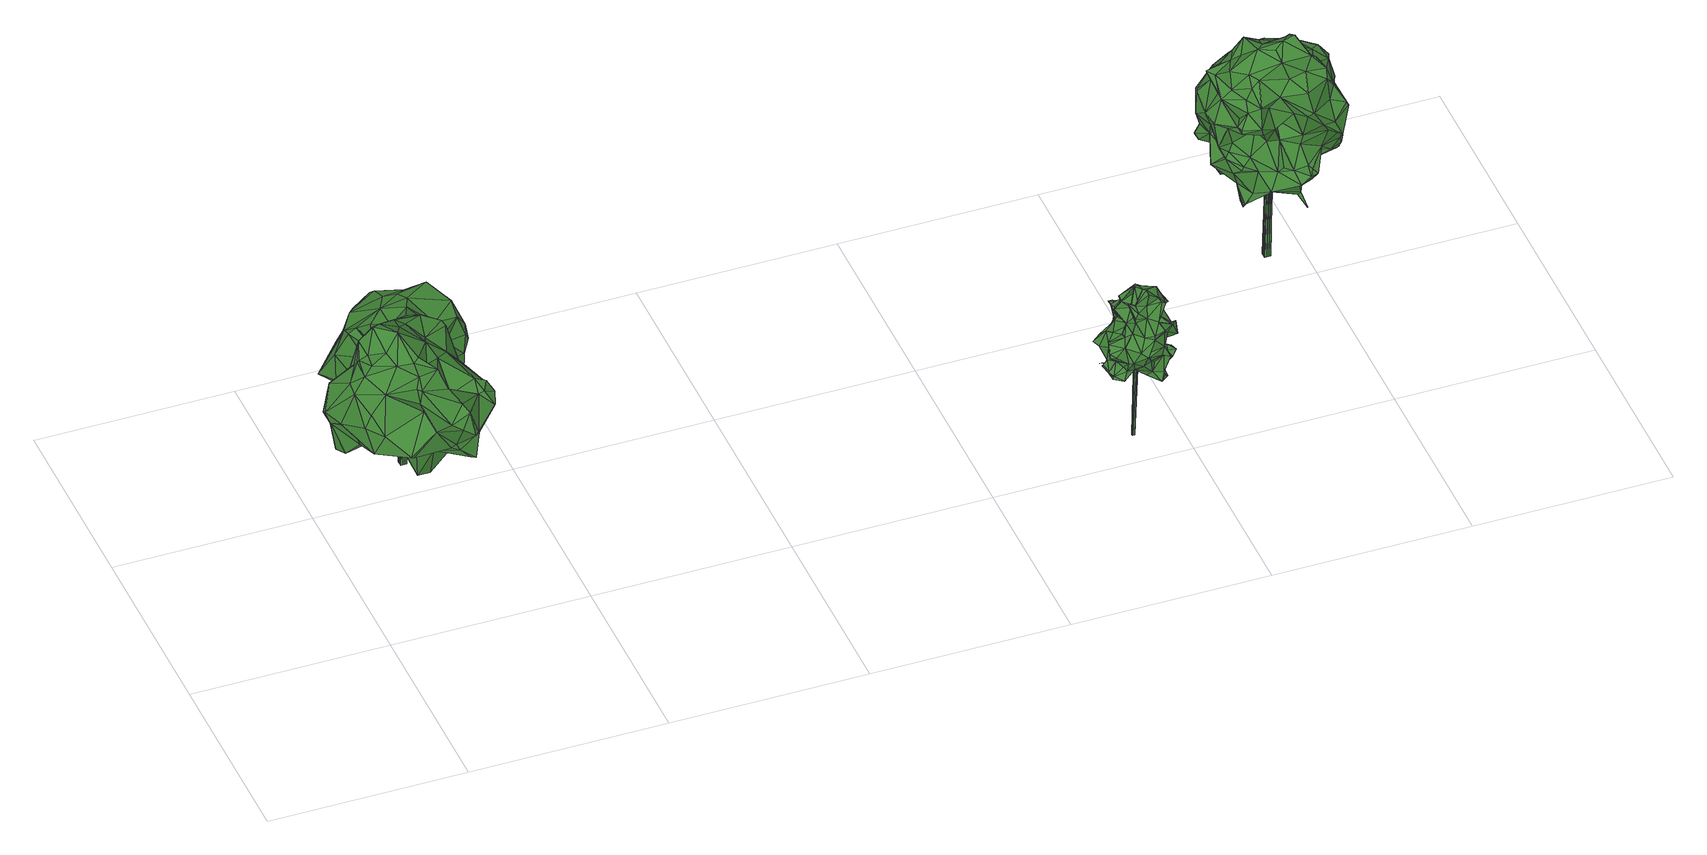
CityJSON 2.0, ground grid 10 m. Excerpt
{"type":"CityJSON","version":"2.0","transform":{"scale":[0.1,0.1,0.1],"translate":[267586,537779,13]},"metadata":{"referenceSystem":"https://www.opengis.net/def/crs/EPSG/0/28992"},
"CityObjects":{
"tree1":{"type":"SolitaryVegetationObject","attributes":{"gtid":400,"crown_width_m":10.12,"crown_median_z":18.41,"crown_r50_m":0.336,"crown_porosity":0.898,"trunk_H_m":4.93,"trunk_DBH_m":0.389,"trunk_radius_m":0.195,"trunk_base_height_m":13.48,"original_gtid":"401"},"geometry":[{"type":"Solid","lod":"3","boundaries":[[[[0,1,2]],[[3,4,5]],[[6,7,8]],[[9,7,6]],[[10,11,12]],[[13,14,15]],[[13,16,14]],[[17,18,19]],[[20,21,22]],[[23,24,25]],[[26,27,6]],[[28,27,26]],[[29,30,31]],[[32,33,34]],[[32,34,19]],[[35,36,37]],[[23,10,38]],[[39,40,41]],[[42,43,44]],[[45,11,46]],[[47,48,49]],[[50,8,7]],[[51,52,53]],[[51,54,52]],[[55,56,57]],[[58,59,60]],[[61,62,5]],[[63,64,65]],[[66,65,64]],[[67,41,68]],[[67,69,41]],[[70,71,72]],[[69,73,49]],[[39,69,49]],[[67,73,69]],[[74,36,35]],[[75,76,77]],[[60,78,58]],[[79,80,44]],[[24,31,81]],[[82,81,83]],[[84,85,86]],[[87,37,36]],[[88,89,90]],[[91,92,93]],[[15,14,94]],[[95,96,97]],[[33,70,98]],[[61,67,99]],[[100,101,102]],[[103,102,101]],[[67,104,73]],[[52,54,105]],[[106,86,85]],[[66,97,96]],[[107,108,109]],[[110,111,112]],[[98,34,33]],[[72,71,112]],[[5,113,114]],[[115,116,80]],[[95,1,117]],[[118,95,117]],[[119,120,121]],[[106,43,22]],[[75,122,55]],[[33,32,123]],[[42,44,116]],[[106,124,86]],[[125,11,45]],[[126,91,127]],[[66,64,97]],[[128,129,130]],[[128,130,131]],[[132,4,110]],[[3,62,133]],[[60,134,78]],[[74,135,133]],[[85,44,43]],[[11,136,137]],[[96,95,138]],[[139,114,127]],[[140,141,142]],[[140,142,25]],[[60,76,134]],[[133,135,143]],[[133,143,3]],[[72,144,70]],[[69,39,41]],[[28,145,78]],[[84,146,85]],[[98,70,144]],[[28,78,16]],[[147,148,88]],[[147,149,148]],[[28,26,145]],[[150,79,44]],[[151,111,152]],[[151,153,111]],[[124,106,22]],[[154,65,155]],[[85,146,150]],[[67,156,99]],[[80,120,115]],[[49,157,39]],[[40,39,157]],[[156,36,74]],[[71,82,83]],[[78,134,16]],[[82,71,123]],[[130,158,131]],[[159,160,161]],[[26,8,162]],[[26,6,8]],[[22,51,53]],[[163,66,96]],[[163,96,164]],[[84,8,50]],[[72,151,144]],[[84,165,162]],[[84,162,8]],[[166,167,168]],[[111,110,4]],[[10,23,25]],[[169,134,76]],[[74,133,156]],[[152,135,35]],[[70,33,71]],[[147,88,30]],[[151,112,153]],[[85,150,44]],[[78,145,58]],[[47,170,48]],[[139,171,5]],[[139,5,114]],[[22,172,124]],[[173,174,167]],[[94,14,169]],[[62,99,133]],[[61,99,62]],[[175,130,129]],[[90,31,30]],[[108,119,100]],[[176,94,55]],[[177,105,54]],[[144,151,178]],[[131,92,128]],[[38,10,12]],[[179,165,84]],[[11,137,46]],[[180,37,181]],[[123,71,33]],[[114,113,127]],[[67,61,104]],[[63,182,170]],[[137,157,48]],[[157,49,48]],[[143,152,111]],[[179,172,183]],[[57,174,45]],[[184,21,185]],[[73,47,49]],[[11,125,12]],[[40,186,41]],[[118,138,95]],[[150,146,187]],[[151,152,178]],[[188,136,186]],[[186,136,25]],[[103,161,126]],[[189,187,129]],[[80,116,44]],[[47,63,170]],[[112,83,110]],[[190,110,83]],[[46,154,45]],[[113,191,127]],[[3,5,62]],[[156,67,68]],[[58,145,183]],[[107,185,42]],[[139,127,117]],[[117,1,139]],[[181,17,192]],[[181,192,178]],[[74,35,135]],[[89,193,90]],[[20,22,43]],[[10,25,136]],[[10,136,11]],[[137,182,46]],[[112,71,83]],[[194,38,173]],[[112,151,72]],[[30,194,173]],[[12,173,38]],[[193,102,195]],[[97,2,95]],[[171,1,0]],[[133,99,156]],[[196,22,21]],[[196,21,184]],[[120,80,159]],[[79,159,80]],[[79,160,159]],[[197,9,6]],[[197,6,198]],[[199,18,37]],[[18,181,37]],[[164,197,198]],[[83,81,190]],[[179,124,172]],[[185,107,109]],[[200,138,118]],[[200,118,131]],[[22,53,172]],[[130,201,158]],[[77,202,52]],[[53,52,202]],[[168,56,166]],[[158,200,131]],[[158,164,200]],[[2,1,95]],[[127,191,126]],[[24,81,203]],[[82,203,81]],[[97,64,2]],[[0,2,64]],[[65,182,63]],[[89,88,102]],[[23,29,24]],[[23,38,194]],[[204,190,81]],[[204,81,31]],[[23,194,29]],[[168,205,56]],[[162,165,26]],[[145,26,165]],[[125,174,173]],[[13,15,176]],[[13,176,163]],[[179,84,124]],[[84,86,124]],[[30,88,90]],[[143,111,3]],[[45,174,125]],[[16,169,14]],[[57,176,55]],[[5,171,104]],[[61,5,104]],[[12,125,173]],[[113,4,132]],[[113,5,4]],[[75,206,122]],[[158,201,50]],[[152,181,178]],[[108,148,184]],[[108,184,109]],[[59,77,76]],[[168,167,174]],[[205,168,174]],[[108,100,88]],[[103,126,191]],[[29,194,30]],[[32,19,199]],[[59,58,183]],[[132,191,113]],[[135,152,143]],[[57,205,174]],[[0,207,171]],[[84,50,146]],[[65,163,176]],[[65,66,163]],[[15,94,176]],[[59,76,60]],[[17,181,18]],[[77,206,75]],[[68,41,87]],[[41,141,87]],[[104,207,73]],[[171,207,104]],[[24,29,31]],[[47,207,63]],[[64,63,207]],[[20,43,42]],[[115,42,116]],[[85,43,106]],[[87,36,68]],[[156,68,36]],[[73,207,47]],[[112,111,153]],[[129,91,161]],[[100,102,88]],[[89,102,193]],[[188,137,136]],[[101,208,103]],[[191,132,204]],[[144,34,98]],[[163,198,13]],[[164,198,163]],[[164,158,9]],[[165,183,145]],[[158,7,9]],[[123,203,82]],[[206,77,52]],[[206,166,122]],[[52,166,206]],[[105,166,52]],[[111,4,3]],[[176,57,65]],[[120,119,115]],[[188,40,157]],[[30,173,147]],[[173,167,147]],[[164,9,197]],[[108,88,148]],[[127,209,117]],[[45,154,155]],[[45,155,57]],[[108,115,119]],[[115,107,42]],[[108,107,115]],[[210,175,211]],[[141,199,87]],[[188,186,40]],[[16,134,169]],[[64,207,0]],[[139,1,171]],[[57,155,65]],[[121,100,119]],[[201,175,210]],[[129,160,189]],[[160,129,161]],[[169,55,94]],[[188,157,137]],[[50,7,158]],[[53,183,172]],[[128,91,129]],[[75,55,212]],[[169,212,55]],[[31,90,204]],[[110,190,204]],[[101,121,208]],[[154,46,182]],[[18,199,19]],[[154,182,65]],[[110,204,132]],[[204,90,213]],[[193,213,90]],[[205,57,56]],[[22,196,51]],[[54,51,196]],[[149,54,196]],[[16,27,28]],[[6,27,198]],[[48,170,137]],[[182,137,170]],[[185,109,184]],[[196,184,148]],[[147,177,149]],[[149,177,54]],[[196,148,149]],[[166,105,214]],[[167,166,214]],[[204,213,191]],[[191,213,103]],[[120,208,121]],[[192,215,178]],[[192,144,215]],[[75,212,76]],[[32,199,140]],[[180,152,35]],[[76,212,169]],[[121,101,100]],[[161,91,126]],[[179,183,165]],[[25,142,186]],[[141,186,142]],[[13,216,16]],[[27,16,216]],[[32,203,123]],[[25,203,32]],[[32,140,25]],[[24,203,25]],[[59,202,77]],[[159,208,120]],[[161,208,159]],[[161,103,208]],[[177,214,105]],[[167,214,147]],[[147,214,177]],[[42,21,20]],[[42,185,21]],[[53,202,183]],[[59,183,202]],[[166,56,122]],[[122,56,55]],[[189,160,79]],[[189,150,187]],[[189,79,150]],[[210,211,146]],[[187,146,211]],[[50,210,146]],[[50,201,210]],[[144,178,215]],[[198,27,216]],[[198,216,13]],[[186,141,41]],[[87,199,37]],[[180,35,37]],[[118,92,131]],[[180,181,152]],[[91,209,127]],[[209,91,93]],[[130,175,201]],[[96,138,164]],[[200,164,138]],[[193,195,213]],[[103,213,195]],[[103,195,102]],[[144,192,34]],[[140,199,141]],[[17,19,192]],[[128,92,91]],[[19,34,192]],[[209,93,92]],[[209,92,117]],[[118,117,92]],[[175,129,211]],[[187,211,129]],[[217,218,219]],[[217,219,220]],[[220,219,221]],[[220,221,222]],[[221,219,223]],[[221,223,222]],[[219,218,224]],[[219,224,223]],[[223,224,225]],[[223,225,222]],[[224,218,226]],[[224,226,225]],[[225,226,227]],[[225,227,222]],[[226,218,228]],[[226,228,227]],[[227,228,229]],[[227,229,222]],[[229,228,230]],[[229,230,222]],[[228,218,231]],[[228,231,230]],[[230,231,232]],[[230,232,222]],[[231,218,233]],[[231,233,232]],[[232,233,234]],[[232,234,222]],[[233,218,235]],[[233,235,234]],[[234,235,236]],[[234,236,222]],[[235,218,237]],[[235,237,236]],[[237,218,238]],[[237,238,236]],[[236,238,239]],[[236,239,222]],[[238,218,240]],[[238,240,239]],[[239,240,241]],[[239,241,222]],[[240,218,242]],[[240,242,241]],[[241,242,243]],[[241,243,222]],[[242,218,217]],[[242,217,243]],[[243,217,220]],[[243,220,222]]]]}]},
"tree2":{"type":"SolitaryVegetationObject","attributes":{"gtid":434,"crown_width_m":3.93,"crown_median_z":18.94,"crown_r50_m":0.253,"crown_porosity":0.923,"trunk_H_m":5.76,"trunk_DBH_m":0.154,"trunk_radius_m":0.0768,"trunk_base_height_m":13.18,"original_gtid":"435"},"geometry":[{"type":"MultiSurface","lod":"3","boundaries":[[[244,245,246]],[[247,248,249]],[[250,251,252]],[[250,252,253]],[[254,255,256]],[[257,258,259]],[[260,261,253]],[[262,263,264]],[[265,266,267]],[[268,266,265]],[[269,270,271]],[[272,273,262]],[[262,274,272]],[[275,276,277]],[[277,276,247]],[[278,279,280]],[[281,278,282]],[[282,283,281]],[[284,285,286]],[[287,288,289]],[[290,288,287]],[[291,292,293]],[[294,295,296]],[[297,298,299]],[[300,301,298]],[[302,303,304]],[[305,306,307]],[[308,309,310]],[[311,312,245]],[[311,245,307]],[[313,305,307]],[[314,315,316]],[[282,317,283]],[[304,292,318]],[[319,308,254]],[[320,321,322]],[[320,323,321]],[[324,319,325]],[[326,286,327]],[[259,328,296]],[[329,327,330]],[[329,330,285]],[[277,320,331]],[[332,333,334]],[[335,317,336]],[[305,337,338]],[[283,317,339]],[[339,317,335]],[[272,340,341]],[[342,343,250]],[[261,289,287]],[[314,344,315]],[[345,321,323]],[[345,323,346]],[[258,347,328]],[[348,258,257]],[[331,349,280]],[[259,258,328]],[[350,258,348]],[[351,323,352]],[[249,352,323]],[[310,353,308]],[[294,354,355]],[[356,357,358]],[[262,273,359]],[[349,320,360]],[[361,362,363]],[[364,244,338]],[[335,365,366]],[[367,368,369]],[[370,371,280]],[[273,353,372]],[[307,306,311]],[[373,374,375]],[[376,257,357]],[[377,291,293]],[[284,378,285]],[[379,358,380]],[[280,282,278]],[[381,266,278]],[[381,278,281]],[[382,383,384]],[[262,359,263]],[[385,386,341]],[[259,296,356]],[[294,387,388]],[[356,380,259]],[[295,299,389]],[[294,299,295]],[[342,250,373]],[[253,373,250]],[[387,390,388]],[[264,336,391]],[[370,360,282]],[[348,363,350]],[[392,362,361]],[[393,394,355]],[[259,357,257]],[[395,336,317]],[[341,340,385]],[[396,397,398]],[[355,265,393]],[[378,284,399]],[[258,387,347]],[[400,401,402]],[[294,347,387]],[[380,358,357]],[[308,353,372]],[[286,339,403]],[[279,275,280]],[[404,368,367]],[[339,326,283]],[[373,375,405]],[[406,407,408]],[[254,256,319]],[[385,409,372]],[[363,261,350]],[[410,411,412]],[[379,413,300]],[[414,381,327]],[[365,336,263]],[[264,263,336]],[[381,415,266]],[[312,416,324]],[[392,417,418]],[[392,361,417]],[[374,419,420]],[[323,320,249]],[[323,249,421]],[[388,354,294]],[[363,253,362]],[[363,362,376]],[[346,421,270]],[[421,422,270]],[[423,377,271]],[[324,325,312]],[[399,366,359]],[[339,286,326]],[[256,255,424]],[[391,322,425]],[[358,379,332]],[[372,254,308]],[[314,412,344]],[[411,426,424]],[[427,426,411]],[[265,267,393]],[[319,324,309]],[[319,309,308]],[[380,333,332]],[[276,268,265]],[[265,383,276]],[[394,393,267]],[[250,383,382]],[[428,369,368]],[[273,399,359]],[[377,293,316]],[[270,345,346]],[[291,423,292]],[[253,363,260]],[[345,269,377]],[[429,430,344]],[[430,424,409]],[[429,424,430]],[[332,416,379]],[[385,372,386]],[[294,296,347]],[[276,266,268]],[[286,403,284]],[[431,351,352]],[[431,352,247]],[[347,296,328]],[[247,383,248]],[[432,260,363]],[[432,363,376]],[[309,433,310]],[[368,419,434]],[[358,435,356]],[[387,258,376]],[[374,420,303]],[[374,303,302]],[[270,269,345]],[[411,410,436]],[[401,305,426]],[[401,426,427]],[[411,436,427]],[[437,427,410]],[[437,410,402]],[[438,378,439]],[[440,441,318]],[[381,414,415]],[[244,246,338]],[[410,427,436]],[[260,289,261]],[[289,260,350]],[[442,416,443]],[[251,298,301]],[[374,373,434]],[[332,300,358]],[[358,300,297]],[[303,293,304]],[[414,444,445]],[[364,307,244]],[[321,345,446]],[[274,321,446]],[[304,293,292]],[[413,447,252]],[[340,272,274]],[[340,274,446]],[[312,379,416]],[[303,400,402]],[[313,307,337]],[[313,337,305]],[[285,378,438]],[[251,299,298]],[[247,276,383]],[[300,298,297]],[[341,386,273]],[[353,273,386]],[[273,372,448]],[[439,399,449]],[[273,449,399]],[[378,399,439]],[[341,273,272]],[[262,264,425]],[[421,346,323]],[[275,277,331]],[[397,249,450]],[[451,285,438]],[[249,248,421]],[[349,331,320]],[[432,258,350]],[[450,249,323]],[[450,323,351]],[[247,249,320]],[[247,320,277]],[[412,314,303]],[[271,377,269]],[[300,332,379]],[[452,414,327]],[[445,414,452]],[[443,452,327]],[[453,356,454]],[[367,369,311]],[[428,311,369]],[[434,363,447]],[[311,428,447]],[[372,255,254]],[[256,426,305]],[[383,455,248]],[[424,426,256]],[[432,350,260]],[[297,435,358]],[[299,435,297]],[[250,390,251]],[[412,411,429]],[[257,376,361]],[[424,255,409]],[[372,409,255]],[[445,334,453]],[[380,357,259]],[[332,379,380]],[[335,366,339]],[[263,359,366]],[[263,366,365]],[[276,279,266]],[[279,276,275]],[[391,425,264]],[[287,350,261]],[[376,258,432]],[[435,355,454]],[[435,299,355]],[[392,363,362]],[[456,329,285]],[[435,454,356]],[[400,306,401]],[[306,400,457]],[[458,407,248]],[[455,407,458]],[[278,266,279]],[[356,296,357]],[[311,413,312]],[[379,312,413]],[[433,353,310]],[[397,450,459]],[[372,353,433]],[[448,372,433]],[[364,337,307]],[[334,356,453]],[[375,440,405]],[[376,390,387]],[[251,390,376]],[[300,413,301]],[[416,332,334]],[[374,434,419]],[[334,333,356]],[[380,356,333]],[[407,421,248]],[[318,441,304]],[[395,282,360]],[[395,360,391]],[[459,369,398]],[[369,368,398]],[[460,398,368]],[[429,411,424]],[[367,311,306]],[[461,405,440]],[[368,434,447]],[[404,314,303]],[[306,305,401]],[[404,306,457]],[[404,367,306]],[[428,392,418]],[[270,423,271]],[[422,423,270]],[[338,337,364]],[[455,458,248]],[[251,301,413]],[[251,413,252]],[[413,311,447]],[[406,422,407]],[[421,407,422]],[[252,417,362]],[[440,423,461]],[[395,391,336]],[[422,461,423]],[[307,245,244]],[[447,428,368]],[[459,351,431]],[[267,462,415]],[[266,415,462]],[[266,462,267]],[[381,463,330]],[[281,330,463]],[[281,463,381]],[[401,427,437]],[[401,437,402]],[[251,376,299]],[[361,376,417]],[[422,406,461]],[[461,373,405]],[[461,406,373]],[[250,382,390]],[[285,330,286]],[[327,286,330]],[[451,309,456]],[[451,456,285]],[[324,456,309]],[[388,390,382]],[[291,377,423]],[[246,245,256]],[[353,386,372]],[[464,320,322]],[[273,448,449]],[[464,322,391]],[[420,404,303]],[[351,459,450]],[[396,249,397]],[[249,398,460]],[[465,334,444]],[[416,444,414]],[[465,444,416]],[[414,445,415]],[[267,415,394]],[[394,415,355]],[[445,454,415]],[[355,415,454]],[[299,294,355]],[[392,428,447]],[[392,447,363]],[[408,407,455]],[[443,327,329]],[[355,384,265]],[[444,334,445]],[[355,354,384]],[[466,467,247]],[[247,467,431]],[[466,468,467]],[[429,469,412]],[[368,468,460]],[[368,369,468]],[[453,454,445]],[[302,304,441]],[[441,292,302]],[[416,414,452]],[[391,360,464]],[[280,349,360]],[[274,322,321]],[[262,425,322]],[[319,470,325]],[[465,416,334]],[[252,362,253]],[[451,433,309]],[[451,448,433]],[[438,449,451]],[[451,449,448]],[[459,398,397]],[[406,471,373]],[[431,467,472]],[[431,472,459]],[[460,247,249]],[[460,468,247]],[[464,360,320]],[[370,280,360]],[[376,362,417]],[[396,398,249]],[[331,280,275]],[[383,248,407]],[[409,385,340]],[[317,282,395]],[[287,289,350]],[[354,388,382]],[[335,336,365]],[[318,292,440]],[[262,322,274]],[[409,340,473]],[[295,357,296]],[[325,470,312]],[[456,324,442]],[[416,442,324]],[[253,474,373]],[[253,261,474]],[[449,438,439]],[[455,343,408]],[[292,374,302]],[[434,373,474]],[[434,474,363]],[[261,363,474]],[[440,292,423]],[[455,250,343]],[[373,343,342]],[[471,343,373]],[[406,343,471]],[[408,343,406]],[[314,400,303]],[[404,400,314]],[[457,400,404]],[[303,402,412]],[[299,376,389]],[[475,430,409]],[[409,473,475]],[[475,344,430]],[[376,357,389]],[[475,315,344]],[[475,473,315]],[[340,315,473]],[[446,315,340]],[[295,389,357]],[[402,410,412]],[[345,377,316]],[[345,316,446]],[[315,446,316]],[[303,316,293]],[[314,316,303]],[[305,338,246]],[[305,246,256]],[[456,442,329]],[[443,329,442]],[[455,476,250]],[[466,247,468]],[[477,478,479]],[[327,381,330]],[[477,479,480]],[[478,480,479]],[[477,480,478]],[[250,476,383]],[[455,383,476]],[[247,352,249]],[[282,371,370]],[[282,280,371]],[[327,281,326]],[[369,467,468]],[[257,432,348]],[[361,432,257]],[[327,330,281]],[[326,281,283]],[[412,469,344]],[[429,344,469]],[[428,418,447]],[[252,418,417]],[[252,447,418]],[[354,382,384]],[[265,384,383]],[[375,374,440]],[[292,440,374]],[[441,440,292]],[[284,403,399]],[[399,403,366]],[[339,366,403]],[[256,245,319]],[[319,245,470]],[[312,470,245]],[[416,452,443]],[[420,419,404]],[[368,404,419]],[[459,472,369]],[[467,369,472]],[[363,348,432]],[[363,432,361]],[[481,482,483]],[[483,482,484]],[[482,485,486]],[[482,486,484]],[[484,486,487]],[[484,487,483]],[[487,486,488]],[[487,488,483]],[[486,485,489]],[[486,489,488]],[[488,489,490]],[[488,490,483]],[[490,489,491]],[[490,491,483]],[[489,485,491]],[[491,485,483]],[[483,485,481]],[[485,482,481]]]}]},
"tree3":{"type":"SolitaryVegetationObject","attributes":{"gtid":309,"crown_width_m":6.87,"crown_median_z":21.42,"crown_r50_m":0.305,"crown_porosity":0.912,"trunk_H_m":8.13,"trunk_DBH_m":0.361,"trunk_radius_m":0.181,"trunk_base_height_m":13.29,"original_gtid":"309"},"geometry":[{"type":"MultiSurface","lod":"3","boundaries":[[[492,493,494]],[[495,496,497]],[[498,499,500]],[[501,498,500]],[[502,503,495]],[[504,505,506]],[[507,508,509]],[[510,511,512]],[[513,514,515]],[[513,516,514]],[[517,518,519]],[[520,521,522]],[[523,524,525]],[[526,527,528]],[[514,529,519]],[[530,531,532]],[[533,534,535]],[[536,499,498]],[[537,538,539]],[[540,541,542]],[[543,544,545]],[[546,547,548]],[[549,550,551]],[[552,553,554]],[[535,555,556]],[[557,558,553]],[[540,542,559]],[[503,496,495]],[[519,515,514]],[[560,561,562]],[[563,564,565]],[[563,565,566]],[[506,561,504]],[[567,568,569]],[[506,565,564]],[[570,508,571]],[[572,573,512]],[[574,575,537]],[[576,577,493]],[[493,577,578]],[[579,580,581]],[[579,582,580]],[[500,583,584]],[[522,516,513]],[[530,585,531]],[[543,586,587]],[[513,515,518]],[[588,589,584]],[[590,493,492]],[[591,592,574]],[[591,593,592]],[[534,541,535]],[[594,544,595]],[[596,597,598]],[[599,527,600]],[[601,602,567]],[[548,596,546]],[[543,587,603]],[[526,604,527]],[[504,605,505]],[[603,544,543]],[[504,528,599]],[[560,528,504]],[[595,606,594]],[[607,541,608]],[[609,580,600]],[[582,600,580]],[[610,611,612]],[[553,613,614]],[[553,614,557]],[[578,494,493]],[[615,616,617]],[[499,618,619]],[[620,619,618]],[[512,621,622]],[[602,601,600]],[[559,623,540]],[[624,625,589]],[[626,541,540]],[[601,627,628]],[[629,630,520]],[[554,553,535]],[[535,553,558]],[[617,508,570]],[[601,567,627]],[[499,619,500]],[[584,631,500]],[[501,500,631]],[[519,611,610]],[[629,539,630]],[[632,633,634]],[[635,634,633]],[[496,636,637]],[[537,620,638]],[[639,494,640]],[[639,640,559]],[[511,572,512]],[[537,638,538]],[[586,543,641]],[[566,642,643]],[[644,503,502]],[[645,503,644]],[[641,646,647]],[[551,550,648]],[[551,648,579]],[[641,647,586]],[[588,624,589]],[[646,641,523]],[[549,551,649]],[[509,495,497]],[[626,540,623]],[[622,650,512]],[[593,591,539]],[[518,651,652]],[[501,631,498]],[[562,510,560]],[[595,653,606]],[[581,580,654]],[[581,654,551]],[[655,509,497]],[[574,592,507]],[[591,574,537]],[[589,631,584]],[[561,506,656]],[[657,575,655]],[[539,591,537]],[[555,635,556]],[[496,658,636]],[[613,553,552]],[[567,659,568]],[[611,660,612]],[[661,510,562]],[[662,510,661]],[[634,635,555]],[[663,664,665]],[[666,517,610]],[[564,563,656]],[[647,646,667]],[[668,613,552]],[[669,667,670]],[[579,581,551]],[[546,596,598]],[[598,597,671]],[[672,549,649]],[[673,674,670]],[[673,670,525]],[[660,675,676]],[[643,572,566]],[[647,677,587]],[[672,676,587]],[[566,572,662]],[[678,679,494]],[[671,633,680]],[[671,680,681]],[[589,625,631]],[[526,682,604]],[[681,680,683]],[[633,683,680]],[[527,599,528]],[[570,532,684]],[[632,634,555]],[[632,555,513]],[[662,563,566]],[[661,563,662]],[[654,649,551]],[[685,653,595]],[[606,536,686]],[[687,688,569]],[[651,517,689]],[[683,651,689]],[[523,690,524]],[[523,691,690]],[[510,662,511]],[[657,619,620]],[[649,654,692]],[[693,694,606]],[[536,606,694]],[[695,521,630]],[[520,630,521]],[[696,682,526]],[[560,504,561]],[[532,571,530]],[[517,651,518]],[[697,557,614]],[[547,534,548]],[[542,534,547]],[[623,608,626]],[[647,587,586]],[[636,690,691]],[[502,616,615]],[[596,534,533]],[[557,698,699]],[[555,699,698]],[[621,492,679]],[[621,679,622]],[[700,622,679]],[[701,512,650]],[[530,702,577]],[[577,703,530]],[[522,521,704]],[[602,600,527]],[[557,629,520]],[[705,702,571]],[[507,702,705]],[[507,705,571]],[[697,614,706]],[[512,696,510]],[[510,696,560]],[[588,584,707]],[[594,686,498]],[[513,518,652]],[[656,506,564]],[[509,508,616]],[[676,649,660]],[[541,626,608]],[[521,708,694]],[[536,694,708]],[[610,517,519]],[[571,532,570]],[[507,592,702]],[[665,664,709]],[[709,679,678]],[[642,615,643]],[[674,615,710]],[[628,689,711]],[[669,670,674]],[[695,630,638]],[[678,542,547]],[[545,712,625]],[[666,689,517]],[[582,579,648]],[[605,504,713]],[[503,658,496]],[[714,565,506]],[[572,511,662]],[[538,630,539]],[[714,642,566]],[[681,715,671]],[[637,657,496]],[[571,702,530]],[[703,585,530]],[[576,703,577]],[[492,621,590]],[[716,590,621]],[[717,718,663]],[[710,642,714]],[[719,720,509]],[[507,509,720]],[[532,531,684]],[[625,712,721]],[[641,722,523]],[[674,710,723]],[[669,723,505]],[[669,505,605]],[[615,617,643]],[[572,643,617]],[[691,707,584]],[[523,724,691]],[[707,691,724]],[[599,725,504]],[[645,658,503]],[[624,545,625]],[[706,593,697]],[[714,566,565]],[[498,721,594]],[[631,721,498]],[[668,552,554]],[[671,597,633]],[[692,654,666]],[[692,666,610]],[[545,624,726]],[[545,726,543]],[[633,597,635]],[[666,711,689]],[[716,585,590]],[[585,703,590]],[[702,592,706]],[[687,568,659]],[[727,687,659]],[[546,598,688]],[[623,559,608]],[[618,708,728]],[[559,640,578]],[[676,675,603]],[[703,576,590]],[[674,723,669]],[[641,543,722]],[[538,638,630]],[[648,605,713]],[[648,713,582]],[[685,519,529]],[[716,617,585]],[[525,524,729]],[[719,509,655]],[[701,696,512]],[[606,686,594]],[[525,729,673]],[[651,683,652]],[[657,655,497]],[[496,657,497]],[[690,730,524]],[[522,698,520]],[[557,520,698]],[[721,712,594]],[[649,676,672]],[[603,587,676]],[[636,730,690]],[[645,730,658]],[[636,658,730]],[[642,710,615]],[[612,660,610]],[[522,513,698]],[[555,698,513]],[[548,534,596]],[[714,723,710]],[[714,506,723]],[[684,617,570]],[[617,684,531]],[[556,533,535]],[[596,533,556]],[[611,675,660]],[[498,686,536]],[[535,558,555]],[[610,660,692]],[[649,692,660]],[[687,731,688]],[[495,616,502]],[[523,525,646]],[[707,724,588]],[[500,732,583]],[[657,637,732]],[[637,583,732]],[[593,706,592]],[[646,525,667]],[[555,558,699]],[[557,699,558]],[[709,678,665]],[[728,620,618]],[[728,638,620]],[[695,638,521]],[[638,728,521]],[[609,600,601]],[[650,622,700]],[[674,729,733]],[[616,508,617]],[[569,568,687]],[[734,726,624]],[[535,541,554]],[[669,677,667]],[[669,605,735]],[[550,549,735]],[[647,667,677]],[[665,678,717]],[[700,663,682]],[[529,736,685]],[[679,663,700]],[[519,518,515]],[[627,689,628]],[[550,735,648]],[[706,614,613]],[[582,599,600]],[[678,547,737]],[[493,590,576]],[[493,576,738]],[[577,608,578]],[[577,607,608]],[[594,712,544]],[[545,544,712]],[[654,580,609]],[[499,708,618]],[[621,512,573]],[[492,494,679]],[[631,625,721]],[[547,731,718]],[[727,718,731]],[[673,729,674]],[[562,561,563]],[[582,713,725]],[[582,725,599]],[[611,519,685]],[[611,685,595]],[[734,624,588]],[[595,739,611]],[[603,739,544]],[[544,739,595]],[[675,739,603]],[[675,611,739]],[[729,740,733]],[[730,645,740]],[[681,689,627]],[[681,683,689]],[[722,543,726]],[[722,726,734]],[[585,617,531]],[[709,664,679]],[[678,639,542]],[[494,639,678]],[[620,537,575]],[[629,593,539]],[[557,697,629]],[[629,697,593]],[[636,583,637]],[[713,504,725]],[[584,583,691]],[[636,691,583]],[[727,731,687]],[[578,640,494]],[[717,547,718]],[[727,663,718]],[[513,652,632]],[[683,632,652]],[[509,616,495]],[[672,587,677]],[[559,578,608]],[[702,668,577]],[[613,668,706]],[[702,706,668]],[[571,508,507]],[[525,670,667]],[[655,574,741]],[[655,741,719]],[[528,560,696]],[[526,528,696]],[[657,732,619]],[[500,619,732]],[[683,633,632]],[[542,541,534]],[[604,727,659]],[[604,659,527]],[[602,527,659]],[[678,737,717]],[[717,737,547]],[[529,704,736]],[[704,693,736]],[[696,701,682]],[[567,602,659]],[[663,727,604]],[[644,742,733]],[[615,674,733]],[[615,733,742]],[[547,688,731]],[[556,597,596]],[[635,597,556]],[[502,742,644]],[[615,742,502]],[[606,653,693]],[[605,648,735]],[[671,688,598]],[[569,688,671]],[[672,677,549]],[[663,604,682]],[[743,572,617]],[[743,617,716]],[[529,514,516]],[[529,522,704]],[[529,516,522]],[[730,740,524]],[[720,741,507]],[[574,507,741]],[[720,719,741]],[[704,521,694]],[[704,694,693]],[[653,736,693]],[[679,664,663]],[[657,620,575]],[[711,666,609]],[[654,609,666]],[[628,711,609]],[[628,609,601]],[[655,575,574]],[[717,663,665]],[[735,677,669]],[[735,549,677]],[[573,572,743]],[[573,743,621]],[[621,743,716]],[[569,715,567]],[[627,567,715]],[[506,744,723]],[[505,723,744]],[[505,744,506]],[[650,682,701]],[[700,682,650]],[[671,715,569]],[[681,627,715]],[[562,563,661]],[[656,563,561]],[[588,724,734]],[[523,722,724]],[[734,724,722]],[[653,685,736]],[[644,740,645]],[[733,740,644]],[[729,524,740]],[[546,688,547]],[[536,708,499]],[[607,554,541]],[[554,607,668]],[[668,607,577]],[[728,708,521]],[[559,542,639]],[[745,746,747]],[[745,747,748]],[[748,747,749]],[[748,749,750]],[[747,746,751]],[[747,751,749]],[[749,751,752]],[[749,752,750]],[[751,746,753]],[[751,753,752]],[[752,753,754]],[[752,754,750]],[[754,753,755]],[[754,755,750]],[[753,746,756]],[[753,756,755]],[[755,756,757]],[[755,757,750]],[[756,746,758]],[[756,758,757]],[[758,746,759]],[[758,759,757]],[[757,759,760]],[[757,760,750]],[[760,759,761]],[[760,761,750]],[[761,759,762]],[[761,762,750]],[[759,746,763]],[[759,763,762]],[[762,763,764]],[[762,764,750]],[[763,746,765]],[[763,765,764]],[[765,746,766]],[[765,766,764]],[[764,766,767]],[[764,767,750]],[[766,746,768]],[[766,768,767]],[[767,768,769]],[[767,769,750]],[[768,746,770]],[[768,770,769]],[[770,746,745]],[[770,745,769]],[[769,745,771]],[[769,771,750]],[[771,745,748]],[[771,748,750]]]}]}
},
"vertices":[
[68,135,75],[60,134,80],[66,131,81],[47,173,56],[41,165,53],[56,157,68],[54,78,92],[45,85,93],[44,76,92],[48,87,94],[78,136,27],[82,121,36],[73,125,30],[75,85,75],[77,77,73],[80,83,74],[74,77,72],[65,186,27],[68,185,29],[66,184,24],[18,97,54],[23,98,41],[23,80,49],[62,141,23],[57,144,31],[70,153,28],[43,70,88],[57,72,84],[61,64,80],[56,136,26],[44,128,32],[47,134,32],[57,167,22],[44,173,18],[56,173,23],[65,184,54],[71,180,51],[69,181,34],[66,129,27],[97,155,44],[97,153,43],[87,165,47],[10,103,54],[13,97,57],[8,104,60],[78,112,41],[83,120,49],[90,146,61],[93,143,52],[95,149,53],[38,89,90],[43,77,45],[51,76,46],[38,67,52],[45,81,29],[75,79,58],[69,91,53],[76,97,52],[59,58,69],[59,67,54],[65,57,65],[67,164,68],[61,167,66],[77,131,65],[73,131,72],[76,109,68],[73,117,83],[82,165,70],[77,175,51],[91,161,50],[40,176,19],[37,165,23],[38,175,21],[90,154,65],[66,183,55],[68,65,45],[68,61,63],[61,67,50],[63,60,77],[13,112,70],[8,107,58],[43,152,35],[41,161,24],[35,160,29],[30,83,80],[18,92,77],[23,84,69],[74,175,47],[40,107,40],[55,116,38],[40,129,37],[39,120,80],[43,122,86],[42,122,81],[83,80,69],[63,124,87],[60,110,85],[72,120,84],[44,176,18],[72,167,67],[36,107,43],[40,104,60],[49,107,53],[38,123,63],[69,156,71],[52,83,27],[20,84,62],[14,106,35],[23,108,36],[20,105,35],[34,159,45],[41,169,47],[29,167,29],[42,152,64],[48,149,67],[18,107,55],[9,106,56],[50,129,83],[50,124,88],[27,108,44],[20,109,60],[29,104,48],[72,76,42],[43,162,22],[27,76,61],[76,113,39],[40,129,67],[42,132,71],[36,118,90],[28,113,90],[34,110,99],[38,112,98],[39,154,60],[61,178,61],[67,59,65],[60,181,58],[81,138,31],[90,137,46],[53,117,90],[56,144,68],[60,169,35],[73,169,44],[69,159,46],[51,179,53],[49,189,23],[54,60,72],[23,92,86],[46,106,33],[35,102,37],[49,89,36],[18,98,79],[44,183,32],[54,182,50],[43,167,42],[81,117,51],[79,112,52],[76,176,55],[97,150,43],[43,101,100],[16,113,68],[22,111,74],[33,114,75],[41,71,89],[67,100,82],[56,99,92],[42,70,81],[62,80,42],[57,103,42],[65,100,48],[81,74,66],[81,138,55],[66,149,72],[36,65,54],[57,115,34],[71,109,41],[29,104,88],[81,90,69],[50,86,26],[48,189,29],[46,75,71],[63,175,43],[61,184,30],[79,126,54],[49,67,64],[28,100,39],[17,101,35],[79,153,34],[24,104,85],[83,147,36],[24,108,81],[38,154,39],[47,138,58],[54,187,27],[54,124,46],[60,131,27],[56,122,52],[36,89,51],[53,90,86],[60,94,85],[69,180,34],[47,110,95],[36,98,92],[57,69,51],[51,160,34],[44,146,50],[69,100,49],[66,66,45],[78,144,63],[30,109,66],[44,129,79],[28,96,88],[25,104,86],[72,75,62],[53,130,46],[51,86,32],[49,189,24],[61,82,71],[54,120,5],[52,119,5],[54,121,5],[56,121,54],[56,122,54],[54,121,54],[55,122,54],[53,121,5],[54,123,54],[52,121,5],[53,123,54],[51,121,5],[53,122,54],[52,122,54],[51,120,5],[52,121,54],[51,119,5],[52,120,54],[51,118,5],[53,119,54],[52,118,5],[53,118,5],[54,119,54],[54,118,5],[55,119,54],[54,119,5],[56,120,54],
[394,19,52],[388,19,55],[393,16,51],[377,20,68],[368,21,65],[371,17,66],[369,29,56],[375,32,57],[374,26,52],[373,28,49],[390,13,61],[388,8,58],[387,14,55],[382,39,48],[378,42,45],[383,42,50],[373,30,44],[373,29,44],[381,11,77],[382,14,82],[377,11,81],[373,37,68],[377,31,76],[375,37,69],[374,35,68],[364,6,62],[362,10,62],[362,9,60],[382,3,72],[386,9,75],[378,6,70],[375,25,74],[373,29,67],[375,22,73],[374,29,79],[375,29,77],[374,26,78],[383,31,82],[380,25,86],[382,25,86],[394,17,79],[394,24,73],[391,23,82],[370,29,40],[366,33,38],[370,30,40],[367,33,38],[369,10,52],[364,9,49],[370,8,51],[375,39,57],[380,43,51],[381,45,53],[384,33,60],[378,33,60],[378,36,58],[385,32,59],[381,27,63],[369,10,44],[374,9,50],[368,6,47],[395,14,48],[390,16,50],[393,22,49],[397,13,62],[395,16,67],[396,13,70],[385,21,52],[389,24,59],[393,16,50],[377,5,54],[378,1,62],[372,5,57],[382,19,88],[363,8,48],[393,15,62],[373,17,72],[374,11,70],[375,10,77],[371,13,67],[394,23,64],[392,23,64],[389,26,81],[391,29,78],[381,46,51],[394,27,72],[391,28,77],[369,22,77],[388,33,58],[388,36,58],[387,38,64],[383,17,89],[377,16,82],[397,20,49],[397,15,51],[389,20,87],[382,3,70],[387,3,74],[365,32,52],[364,29,55],[380,3,58],[369,8,65],[363,13,65],[379,44,51],[379,36,41],[369,22,78],[377,35,40],[379,11,65],[379,15,69],[394,11,70],[377,35,59],[377,41,66],[389,39,58],[383,41,50],[388,36,57],[389,13,83],[376,19,79],[381,33,48],[379,30,48],[376,29,46],[397,21,49],[383,13,89],[388,14,85],[384,15,54],[377,19,52],[382,18,55],[379,21,78],[382,28,80],[391,10,67],[368,23,49],[369,16,52],[366,18,52],[379,37,50],[370,6,57],[393,17,79],[389,30,55],[391,38,55],[381,32,77],[375,32,58],[372,29,65],[374,35,67],[388,6,70],[388,6,71],[374,38,56],[374,36,57],[379,40,50],[374,35,57],[374,17,83],[380,27,47],[373,40,68],[375,40,68],[379,17,81],[368,17,62],[371,12,58],[374,16,55],[391,13,82],[382,9,49],[387,8,48],[380,9,45],[392,18,81],[383,13,53],[361,17,50],[362,23,57],[365,22,66],[360,26,58],[387,4,64],[385,2,45],[387,5,48],[382,6,49],[383,23,58],[385,34,73],[382,35,69],[390,30,65],[381,30,49],[380,27,48],[376,17,51],[376,17,52],[364,16,64],[364,16,61],[366,12,55],[390,4,57],[375,10,79],[388,8,49],[389,5,45],[381,21,45],[387,5,58],[386,4,59],[383,15,63],[379,36,45],[394,14,68],[374,25,50],[385,39,63],[387,4,47],[386,6,48],[388,20,73],[390,16,81],[362,11,50],[364,8,48],[395,28,69],[397,31,70],[386,37,69],[386,39,70],[375,3,64],[380,24,48],[384,12,68],[385,15,74],[372,9,63],[389,20,71],[394,30,71],[385,42,64],[384,41,64],[364,28,60],[394,25,69],[386,11,52],[364,25,58],[378,12,59],[374,24,61],[364,18,52],[377,35,68],[382,29,80],[377,14,78],[385,36,67],[383,21,67],[383,17,61],[383,21,59],[384,9,52],[388,18,62],[365,27,56],[383,15,61],[379,4,62],[374,28,48],[379,2,61],[369,26,56],[391,26,70],[389,26,67],[383,29,73],[384,30,67],[381,21,59],[378,20,2],[380,21,59],[380,22,59],[378,19,2],[377,20,2],[379,22,59],[379,21,59],[377,19,2],[379,20,59],[380,20,59],
[486,102,62],[489,96,55],[478,104,60],[500,91,97],[494,88,108],[492,90,105],[476,114,132],[469,107,124],[484,103,130],[483,109,133],[509,90,90],[505,89,99],[506,131,73],[508,134,85],[517,123,76],[482,101,86],[491,98,83],[492,97,89],[508,116,58],[505,112,61],[503,115,64],[451,129,90],[454,135,99],[454,137,98],[453,132,100],[471,147,92],[466,133,97],[465,143,104],[452,108,99],[457,112,109],[451,117,99],[511,113,117],[512,108,110],[513,120,108],[501,133,69],[497,142,63],[501,133,70],[459,130,107],[486,83,71],[495,85,74],[491,83,75],[461,119,70],[465,123,55],[453,115,69],[462,114,123],[469,90,104],[461,95,102],[461,95,100],[463,103,54],[463,107,61],[467,111,56],[499,128,121],[484,133,121],[490,124,125],[464,128,52],[469,124,53],[462,125,53],[508,140,102],[506,142,97],[500,145,97],[463,101,73],[457,106,78],[460,104,70],[456,124,80],[458,128,71],[454,107,85],[460,110,77],[467,102,53],[507,129,69],[519,126,72],[517,124,59],[520,120,69],[523,122,73],[518,119,73],[515,107,70],[483,150,61],[479,147,57],[478,148,56],[492,90,76],[485,90,75],[508,102,72],[500,111,77],[477,94,99],[475,97,110],[490,95,57],[475,93,63],[476,98,59],[498,150,84],[494,153,84],[497,152,85],[500,147,78],[495,101,123],[498,102,131],[493,88,69],[501,129,118],[498,132,115],[498,108,128],[494,113,136],[492,98,61],[471,93,98],[476,102,86],[471,105,92],[474,127,130],[471,134,118],[461,129,54],[466,131,66],[464,132,55],[498,144,73],[493,148,71],[485,155,70],[491,147,63],[489,139,116],[492,140,67],[512,137,86],[467,125,120],[469,102,57],[464,99,54],[491,150,83],[475,149,99],[473,145,107],[476,147,104],[464,101,75],[459,107,81],[512,99,85],[504,95,90],[502,99,78],[469,103,119],[473,104,122],[470,93,114],[492,110,67],[490,115,68],[463,99,53],[494,119,132],[492,117,133],[463,99,54],[479,151,72],[479,152,73],[458,106,96],[460,98,102],[488,112,135],[456,137,76],[457,136,72],[453,136,72],[454,133,70],[504,97,119],[492,90,119],[465,98,109],[471,107,59],[469,103,57],[509,122,119],[514,103,78],[513,103,77],[514,95,102],[513,95,104],[515,123,111],[510,131,111],[502,140,90],[495,144,100],[495,117,69],[466,141,84],[461,129,83],[463,130,115],[492,151,89],[487,96,104],[522,123,72],[481,98,114],[505,96,107],[484,143,64],[480,145,105],[519,120,57],[514,110,65],[480,130,69],[484,123,73],[467,121,72],[480,144,87],[510,126,106],[471,100,71],[513,127,94],[510,125,98],[469,141,63],[499,130,103],[508,117,104],[514,110,93],[480,140,110],[488,140,107],[508,133,107],[476,111,65],[484,116,68],[467,135,72],[473,143,73],[495,129,74],[462,141,81],[493,87,76],[465,135,110],[471,122,124],[478,138,53],[473,136,57],[473,150,78],[508,100,114],[505,100,123],[490,144,96],[455,126,116],[458,122,116],[463,104,102],[504,129,68],[461,108,85],[453,115,93],[462,120,86],[487,123,71],[498,118,69],[479,95,72],[488,90,65],[458,118,108],[482,96,73],[468,103,78],[501,104,128],[462,111,114],[480,116,78],[511,110,88],[481,145,81],[481,121,127],[507,135,84],[508,117,78],[471,143,64],[491,101,74],[468,127,64],[476,134,59],[488,103,104],[483,109,92],[480,118,131],[505,119,120],[507,122,90],[502,108,121],[495,137,79],[496,121,124],[485,131,56],[466,103,113],[509,110,103],[508,99,113],[477,135,56],[487,101,121],[511,98,100],[502,117,121],[509,139,96],[457,128,113],[468,115,61],[492,91,50],[479,139,112],[511,107,108],[478,104,100],[509,98,98],[502,102,78],[505,126,82],[484,119,3],[482,119,3],[484,120,3],[486,118,84],[486,119,84],[484,118,84],[484,121,3],[486,120,84],[483,121,3],[485,120,84],[484,120,84],[482,121,3],[483,120,84],[481,121,3],[481,120,3],[483,119,84],[482,119,84],[482,118,84],[481,119,3],[483,117,84],[481,118,3],[482,118,3],[484,117,84],[483,118,3],[485,117,84],[484,118,3],[486,117,84]
]}
